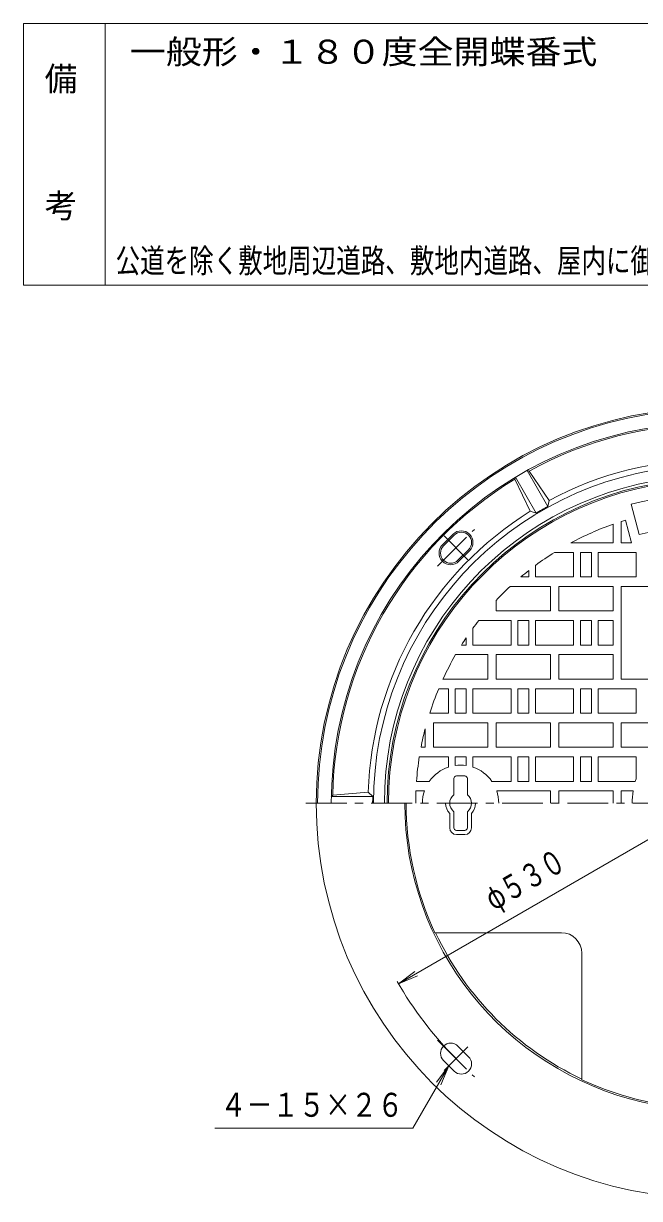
# Model space of a CAD drawing. Units: millimetres, scale not verified. Extents: x -589 to 461, y -801 to 845.
# Drawn here: x -589 to -137, y -17 to 845 of the extents above; entities that cross this region are included whole.
import ezdxf
from ezdxf.enums import TextEntityAlignment as Align

# ---------------------------------------------------------------- set-up
doc = ezdxf.new("R2010")
doc.units = ezdxf.units.MM
doc.header["$LTSCALE"] = 6
doc.linetypes.add('CHAIN1', pattern=[8, 5, -1, 1, -1])
for name, color, linetype, lineweight in [('0-1_躯体', 2, 'Continuous', 18), ('0-2_仕上', 3, 'Continuous', 18), ('0-4_その他', 7, 'Continuous', 18), ('0-5_寸法', 7, 'Continuous', 18), ('F-0_F-0ﾚｲﾔ', 7, 'Continuous', 18)]:
    doc.layers.add(name, color=color, linetype=linetype, lineweight=lineweight)
doc.layers.add('F-4_F-4ﾚｲﾔ', color=2, linetype='Continuous')
doc.styles.add('ＭＳ ゴシック', font='')
doc.styles.get('ＭＳ ゴシック').set_extended_font_data('MS Gothic')

msp = doc.modelspace()

# ---------------------------------------------------------------- linework, layer by layer
at = {"layer": '0-1_躯体'}
for p, q in [((-228.008, 511.682), (-212.799, 485.34)), ((-219.347, 516.682), (-204.139, 490.34)), ((-203.208, 494.728), (-204.139, 490.34)), ((-217.065, 486.729), (-212.799, 485.34)), ((-281.524, 462.146), (-273.746, 469.924)), ((-280.776, 461.397), (-272.997, 469.176)), ((-270.169, 450.791), (-262.391, 458.569)), ((-269.421, 450.043), (-261.643, 457.821)), ((-363.155, 277.6), (-332.738, 277.6)), ((-336.073, 280.6), (-332.738, 277.6)), ((-270.169, 94.409), (-262.391, 86.631)), ((-280.776, 83.803), (-272.997, 76.024))]:
    msp.add_line(p, q, dxfattribs=at)
at = {"layer": '0-1_躯体', "linetype": 'CHAIN1'}
for p, q in [((-285.059, 446.507), (-258.107, 473.459)), ((-262.821, 451.221), (-280.346, 468.746)), ((-285.059, 98.693), (-258.107, 71.741)), ((-262.821, 93.979), (-280.346, 76.454))]:
    msp.add_line(p, q, dxfattribs=at)
at = {"layer": '0-1_躯体'}
for points in [[(-217.065, 486.729), (-228.364, 510.299), (-228.008, 511.682)], [(-203.208, 494.728), (-217.971, 516.299), (-219.347, 516.682)], [(-336.073, 280.6), (-362.135, 278.6), (-363.155, 277.6)]]:
    msp.add_lwpolyline(points, dxfattribs=at)
msp.add_circle((-84.2, 272.6), 290, dxfattribs=at)
for centre, radius, start, end in [((-84.2, 272.6), 289, 8.25613, 180), ((-84.2, 272.6), 279, 8.55423, 180), ((-84.2, 272.6), 278, 61.23669, 118.76331), ((-84.2, 272.6), 248, 8.93083, 180), ((-84.2, 272.6), 252, 61.81921, 118.18079), ((-84.2, 272.6), 278, 121.23668, 178.76332), ((-84.2, 272.6), 240, 9.23109, 180), ((-84.2, 272.6), 238, 9.67548, 180), ((-84.2, 272.6), 252, 121.81921, 178.18079), ((-84.2, 272.6), 248.588, 118.8475, 121.1525), ((-267.694, 463.872), 8.558, 315, 135), ((-267.694, 463.872), 7.5, 315, 135), ((-275.472, 456.094), 8.558, 135, 315), ((-275.472, 456.094), 7.5, 135, 315), ((-84.2, 272.6), 248.588, 178.8475, 180), ((-84.2, 272.6), 225, 180, 334.11641), ((-275.472, 89.106), 7.5, 45, 225), ((-267.694, 81.328), 7.5, 225, 45)]:
    msp.add_arc(centre, radius, start, end, dxfattribs=at)
at = {"layer": '0-2_仕上'}
for p, q in [((-136.999, 469.649), (-142.952, 491.865)), ((-150.2, 463.6), (-150.2, 479.32)), ((-142.625, 463.6), (-147.096, 480.285)), ((-150.2, 463.6), (-142.625, 463.6)), ((-199.235, 456.6), (-185.2, 456.6)), ((-185.2, 438.6), (-185.2, 456.6)), ((-172.2, 456.6), (-180.2, 456.6)), ((-172.2, 438.6), (-172.2, 456.6)), ((-139.2, 438.6), (-139.2, 456.6)), ((-218.2, 438.6), (-218.2, 443.284)), ((-213.2, 438.6), (-213.2, 447.094)), ((-231.875, 431.6), (-202.2, 431.6)), ((-218.2, 438.6), (-223.96, 438.6)), ((-213.2, 438.6), (-185.2, 438.6)), ((-196.2, 431.6), (-156.2, 431.6)), ((-196.2, 413.6), (-196.2, 431.6)), ((-167.2, 438.6), (-139.2, 438.6)), ((-242.2, 413.6), (-242.2, 421.345)), ((-254.884, 406.6), (-231.2, 406.6)), ((-231.2, 388.6), (-231.2, 406.6)), ((-218.2, 406.6), (-226.2, 406.6)), ((-218.2, 388.6), (-218.2, 406.6)), ((-185.2, 388.6), (-185.2, 406.6)), ((-172.2, 406.6), (-180.2, 406.6)), ((-172.2, 388.6), (-172.2, 406.6)), ((-167.2, 388.6), (-167.2, 406.6)), ((-167.2, 406.6), (-156.2, 406.6)), ((-156.2, 388.6), (-156.2, 406.6)), ((-259.2, 388.6), (-259.2, 400.912)), ((-264.2, 388.6), (-267.593, 388.6)), ((-264.2, 388.6), (-264.2, 393.798)), ((-259.2, 388.6), (-231.2, 388.6)), ((-213.2, 388.6), (-185.2, 388.6)), ((-167.2, 388.6), (-156.2, 388.6)), ((-271.838, 381.6), (-248.2, 381.6)), ((-248.2, 363.6), (-248.2, 381.6)), ((-242.2, 381.6), (-202.2, 381.6)), ((-242.2, 363.6), (-242.2, 381.6)), ((-196.2, 381.6), (-156.2, 381.6)), ((-196.2, 363.6), (-196.2, 381.6)), ((-281.197, 363.6), (-248.2, 363.6)), ((-284.282, 356.6), (-277.2, 356.6)), ((-277.2, 338.6), (-277.2, 356.6)), ((-264.2, 356.6), (-272.2, 356.6)), ((-264.2, 338.6), (-264.2, 356.6)), ((-231.2, 338.6), (-231.2, 356.6)), ((-218.2, 356.6), (-226.2, 356.6)), ((-218.2, 338.6), (-218.2, 356.6)), ((-185.2, 338.6), (-185.2, 356.6)), ((-172.2, 356.6), (-180.2, 356.6)), ((-172.2, 338.6), (-172.2, 356.6)), ((-139.2, 338.6), (-139.2, 356.6)), ((-290.92, 338.6), (-277.2, 338.6)), ((-259.2, 338.6), (-231.2, 338.6)), ((-213.2, 338.6), (-185.2, 338.6)), ((-167.2, 338.6), (-139.2, 338.6)), ((-288.2, 331.6), (-248.2, 331.6)), ((-288.2, 313.6), (-288.2, 331.6)), ((-242.2, 331.6), (-202.2, 331.6)), ((-242.2, 313.6), (-242.2, 331.6)), ((-196.2, 331.6), (-156.2, 331.6)), ((-196.2, 313.6), (-196.2, 331.6)), ((-150.2, 331.6), (-110.2, 331.6)), ((-150.2, 313.6), (-150.2, 331.6)), ((-150.2, 313.6), (-125.224, 313.6)), ((-298.52, 306.6), (-277.2, 306.6)), ((-277.2, 299.114), (-277.2, 306.6)), ((-264.2, 306.6), (-272.2, 306.6)), ((-272.2, 300.313), (-272.2, 306.6)), ((-264.2, 300.313), (-264.2, 306.6)), ((-259.2, 306.6), (-231.2, 306.6)), ((-259.2, 299.114), (-259.2, 306.6)), ((-231.2, 288.6), (-231.2, 306.6)), ((-218.2, 306.6), (-226.2, 306.6)), ((-218.2, 288.6), (-218.2, 306.6)), ((-185.2, 288.6), (-185.2, 306.6)), ((-172.2, 306.6), (-180.2, 306.6)), ((-172.2, 288.6), (-172.2, 306.6)), ((-139.2, 291.012), (-139.2, 306.6)), ((-300.609, 288.6), (-291.178, 288.6)), ((-273.2, 290.6), (-273.2, 278.845)), ((-265.2, 292.6), (-271.2, 292.6)), ((-263.2, 290.6), (-263.2, 278.845)), ((-245.222, 288.6), (-231.2, 288.6)), ((-213.2, 288.6), (-185.2, 288.6)), ((-167.2, 288.6), (-139.949, 288.6)), ((-301.013, 281.6), (-294.714, 281.6)), ((-241.686, 281.6), (-202.2, 281.6)), ((-202.2, 272.6), (-202.2, 281.6)), ((-196.2, 281.6), (-156.2, 281.6)), ((-196.2, 272.6), (-196.2, 281.6)), ((-156.2, 272.6), (-156.2, 281.6)), ((-150.2, 272.6), (-150.2, 281.6)), ((-150.2, 281.6), (-141.497, 281.6)), ((-276.2, 254.6), (-276.2, 265.05)), ((-273.2, 254.6), (-273.2, 266.355)), ((-263.2, 254.6), (-263.2, 266.355)), ((-260.2, 254.6), (-260.2, 265.05)), ((-265.2, 252.6), (-271.2, 252.6)), ((-271.2, 249.6), (-265.2, 249.6)), ((-194.2, 177.6), (-287.057, 177.6)), ((-179.2, 162.6), (-179.2, 69.743))]:
    msp.add_line(p, q, dxfattribs=at)
at = {"layer": '0-2_仕上', "linetype": 'CHAIN1'}
msp.add_line((-381.764, 272.6), (221.93, 272.6), dxfattribs=at)
at = {"layer": '0-2_仕上'}
for points in [[(-187.195, 463.6), (-156.2, 463.6), (-156.2, 477.307)], [(-172.2, 438.6), (-180.2, 438.6), (-180.2, 456.6)], [(-167.2, 438.6), (-167.2, 456.6), (-139.2, 456.6)], [(-242.2, 413.6), (-202.2, 413.6), (-202.2, 431.6)], [(-196.2, 413.6), (-156.2, 413.6), (-156.2, 431.6)], [(-218.2, 388.6), (-226.2, 388.6), (-226.2, 406.6)], [(-213.2, 388.6), (-213.2, 406.6), (-185.2, 406.6)], [(-172.2, 388.6), (-180.2, 388.6), (-180.2, 406.6)], [(-242.2, 363.6), (-202.2, 363.6), (-202.2, 381.6)], [(-196.2, 363.6), (-156.2, 363.6), (-156.2, 381.6)], [(-264.2, 338.6), (-272.2, 338.6), (-272.2, 356.6)], [(-259.2, 338.6), (-259.2, 356.6), (-231.2, 356.6)], [(-218.2, 338.6), (-226.2, 338.6), (-226.2, 356.6)], [(-213.2, 338.6), (-213.2, 356.6), (-185.2, 356.6)], [(-172.2, 338.6), (-180.2, 338.6), (-180.2, 356.6)], [(-167.2, 338.6), (-167.2, 356.6), (-139.2, 356.6)], [(-288.2, 313.6), (-248.2, 313.6), (-248.2, 331.6)], [(-242.2, 313.6), (-202.2, 313.6), (-202.2, 331.6)], [(-196.2, 313.6), (-156.2, 313.6), (-156.2, 331.6)], [(-297.291, 313.6), (-294.2, 313.6), (-294.2, 327.272)], [(-218.2, 288.6), (-226.2, 288.6), (-226.2, 306.6)], [(-213.2, 288.6), (-213.2, 306.6), (-185.2, 306.6)], [(-172.2, 288.6), (-180.2, 288.6), (-180.2, 306.6)], [(-167.2, 288.6), (-167.2, 306.6), (-139.2, 306.6)]]:
    msp.add_lwpolyline(points, dxfattribs=at)
for centre, radius, start, end in [((-84.2, 272.6), 237, 10.66734, 180), ((-84.2, 272.6), 227, 75, 105), ((-84.2, 272.6), 217, 109.3779, 118.3354), ((-84.2, 272.6), 217, 106.84857, 107.70688), ((-84.2, 272.6), 204, 75, 105), ((-84.2, 272.6), 217, 122.01314, 126.47488), ((-84.2, 272.6), 217, 128.13464, 130.09505), ((-84.2, 272.6), 217, 132.88521, 136.72823), ((-84.2, 272.6), 217, 141.86536, 143.75069), ((-84.2, 272.6), 217, 146.04669, 147.68576), ((-84.2, 272.6), 217, 149.84744, 155.20615), ((-84.2, 272.6), 217, 157.22603, 162.29312), ((-84.2, 272.6), 217, 165.40747, 169.10907), ((-84.2, 272.6), 217, 170.98564, 175.77158), ((-268.2, 272.6), 28, 108.74939, 145.14999), ((-268.2, 272.6), 28, 81.7868, 98.2132), ((-268.2, 272.6), 28, 34.85001, 71.25076), ((-271.2, 290.6), 2, 90, 180), ((-265.2, 290.6), 2, 0, 90), ((-84.2, 272.6), 58, 161.49165, 163.98659), ((-84.2, 272.6), 217, 177.62299, 180), ((-268.2, 272.6), 28, 161.25061, 180), ((-268.2, 272.6), 8, 128.68259, 231.31653), ((-268.2, 272.6), 8, 308.68347, 51.31741), ((-268.2, 272.6), 28, 0, 18.74939), ((-84.2, 272.6), 58, 171.07318, 180), ((-84.2, 272.6), 224, 180, 205.09415), ((-268.2, 272.6), 11, 180, 223.34042), ((-268.2, 272.6), 11, 316.65958, 0), ((-271.2, 254.6), 5, 180, 270), ((-271.2, 254.6), 2, 180, 270), ((-265.2, 254.6), 2, 270, 0), ((-265.2, 254.6), 5, 270, 0), ((-84.2, 272.6), 223.548, 205.14838, 244.85161), ((-194.2, 162.6), 15, 0, 90), ((-84.2, 272.6), 224, 244.90584, 295.09416)]:
    msp.add_arc(centre, radius, start, end, dxfattribs=at)
at = {"layer": '0-4_その他'}
for p, q in [((-313.697, 140.1), (-84.2, 272.6)), ((-313.697, 140.1), (-301.796, 149.231)), ((-313.697, 140.1), (-299.838, 145.84)), ((-276.886, 79.914), (-286.018, 68.013)), ((-276.886, 79.914), (-282.627, 66.055))]:
    msp.add_line(p, q, dxfattribs=at)
msp.add_lwpolyline([(-276.886, 79.914), (-303.246, 34.257), (-448.802, 34.257)], dxfattribs=at)
msp.add_arc((-84.2, 272.6), 265, 209.55153, 225, dxfattribs=at)
at = {"layer": '0-5_寸法'}
msp.add_lwpolyline([(-150.2, 363.6), (-18.2, 363.6), (-18.2, 431.6), (-150.2, 431.6)], close=True, dxfattribs=at)
at = {"layer": 'F-0_F-0ﾚｲﾔ'}
for p, q in [((460.8, 844.6), (-589.2, 844.6)), ((-589.2, 652.6), (-589.2, 844.6)), ((-529.2, 652.6), (-529.2, 844.6)), ((460.8, 652.6), (-589.2, 652.6))]:
    msp.add_line(p, q, dxfattribs=at)

# ---------------------------------------------------------------- texts
at = {"layer": '0-4_その他', "color": 3, "style": 'ＭＳ ゴシック', "width": 0.7}
msp.add_text('φ５３０', height=17.6, rotation=30, dxfattribs=at).set_placement((-241.273, 188.842), align=Align.BOTTOM_LEFT)
at = {"layer": '0-4_その他', "color": 6, "style": 'ＭＳ ゴシック', "width": 0.8}
msp.add_text('４－１５×２６', height=17.6, dxfattribs=at).set_placement((-444.67, 37.257), align=Align.BOTTOM_LEFT)
at = {"layer": 'F-4_F-4ﾚｲﾔ', "style": 'ＭＳ ゴシック', "width": 1.1}
msp.add_text('一般形・１８０度全開蝶番式', height=17.6, dxfattribs=at).set_placement((-511.082, 809.806), align=Align.BOTTOM_LEFT)
at = {"layer": 'F-4_F-4ﾚｲﾔ', "style": 'ＭＳ ゴシック'}
for s, p in [('備', (-573.646, 789.976)), ('考', (-573.646, 696.83))]:
    msp.add_text(s, height=17.6, dxfattribs=at).set_placement(p, align=Align.BOTTOM_LEFT)
at = {"layer": 'F-4_F-4ﾚｲﾔ', "color": 4, "style": 'ＭＳ ゴシック', "width": 0.75}
msp.add_text('公道を除く敷地周辺道路、敷地内道路、屋内に御使用ください。', height=17.6, dxfattribs=at).set_placement((-521.561, 656.51), align=Align.BOTTOM_LEFT)

doc.saveas('drawing.dxf')
